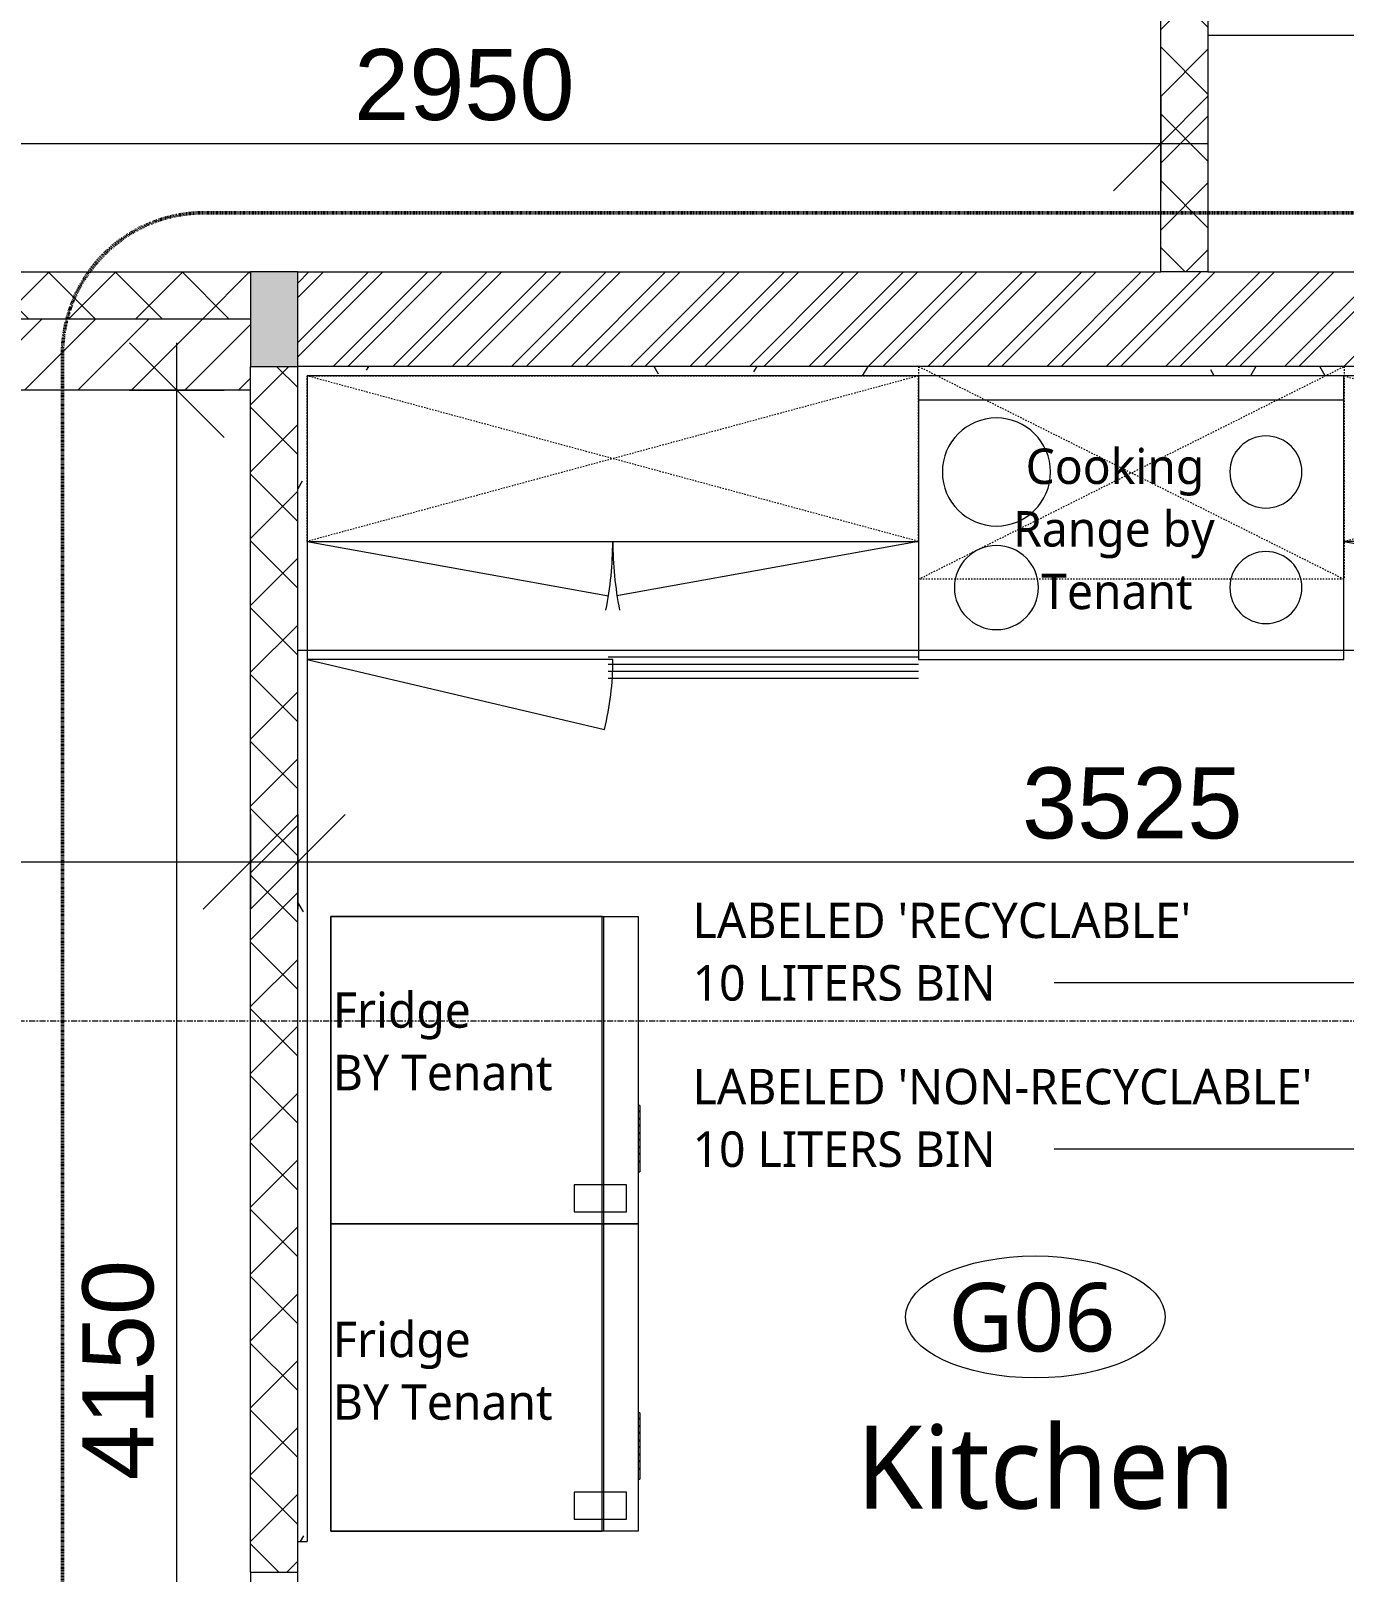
# Model space of a CAD drawing. Header units: millimetres. Extents: x -14329 to 996201, y -409013 to 338495.
# Drawn here: x -603 to 2174, y -628 to 2632 of the extents above; entities that cross this region are included whole.
import ezdxf

# ---------------------------------------------------------------- set-up
doc = ezdxf.new("R2010")
doc.units = ezdxf.units.MM
for name, pattern in [('Callout Boundary', [2.38125, 1.190625, -1.190625]), ('Dash', [6, 3, -3]), ('Grid Line', [22.225, 12.7, -3.175, 3.175, -3.175])]:
    doc.linetypes.add(name, pattern=pattern)
for name, color, linetype, lineweight in [('A-ANNO-DIMS', 211, 'Continuous', 9), ('A-ANNO-DIMS-100', 211, 'Continuous', 9), ('A-ANNO-SYMB', 150, 'Continuous', 9), ('A-AREA-IDEN', 2, 'Continuous', 9), ('A-DETL-GENF', 92, 'Continuous', 9), ('A-DETL-GENF-HDLN', 1, 'Dash', 9), ('A-DETL-THIN', 151, 'Continuous', 9), ('A-DOOR', 31, 'Continuous', 9), ('A-WALL', 113, 'Continuous', 9), ('A-WALL-PATT', 111, 'Continuous', 18), ('G-ANNO-TEXT', 231, 'Continuous', 9), ('Q-SPCQ', 91, 'Continuous', 9), ('S-GRID', 1, 'Continuous', 9)]:
    doc.layers.add(name, color=color, linetype=linetype, lineweight=lineweight)
doc.styles.add('Arial_1', font='arial.ttf', dxfattribs={"height": 150})
doc.styles.add('Lucida Sans Unicode_1', font='l_10646.ttf', dxfattribs={"height": 175})
doc.styles.add('Lucida Sans Unicode_2', font='l_10646.ttf', dxfattribs={"height": 145})
doc.styles.add('Lucida Sans Unicode_5', font='l_10646.ttf', dxfattribs={"height": 75})
doc.dimstyles.new('100', dxfattribs={"dimscale": 304.8, "dimtxt": 153.03891, "dimasz": 0.656168, "dimexe": 0.328084, "dimexo": 0.0625, "dimgap": 0.016404, "dimtad": 1, "dimdec": 0, "dimzin": 0, "dimdsep": 46, "dimtxsty": 'Arial_1', "dimblk1": 'OBLIQUE', "dimblk2": 'OBLIQUE', "dimsah": 1, "dimcen": 0.09, "dimdle": 0.328084, "dimazin": 0, "dimtfac": 1, "dimtdec": 4, "dimtix": 1, "dimtmove": 0, "dimatfit": 3, "dimfxl": 0.328084, "dimfxlon": 1, "dimtvp": 1, "dimtolj": 1, "dimtzin": 0, "dimarcsym": 2})
pattern_1 = [(45, (0, 0), (-70.7107, 70.7107), []), (135, (0, 0), (-70.7107, -70.7107), [])]
pattern_2 = [(0, (0, 0), (406.4, 101.6), [33.528, -271.272, 33.528, -271.272, -1625.6]), (0, (0, 0), (406.4, 101.6), [-609.6, 33.528, -576.072, 33.528, -271.272, -711.2]), (0, (0, 0), (406.4, 101.6), [-1524, 33.528, -169.672, 33.528, -474.472]), (120, (152.4, 50.8), (-291.1882, 301.1527), [33.528, -271.272, 33.528, -271.272, -1625.6]), (120, (152.4, 50.8), (-291.1882, 301.1527), [-609.6, 33.528, -576.072, 33.528, -271.272, -711.2]), (120, (152.4, 50.8), (-291.1882, 301.1527), [-1524, 33.528, -169.672, 33.528, -474.472]), (240, (203.2, 254), (-115.2118, -402.7527), [33.528, -271.272, 33.528, -271.272, -1625.6]), (240, (203.2, 254), (-115.2118, -402.7527), [-609.6, 33.528, -576.072, 33.528, -271.272, -711.2]), (240, (203.2, 254), (-115.2118, -402.7527), [-1524, 33.528, -169.672, 33.528, -474.472])]

# ---------------------------------------------------------------- blocks, each defined once
blk = doc.blocks.new('Single_Flush_Door_-_Modern_12229 - TD5-882575-Ground Floor Lvl')
at = {"layer": 'A-DOOR', "lineweight": 18}
for p, q in [((-405, 50), (-450, 50)), ((-405, -30), (-405, 50)), ((450, 50), (405, 50)), ((405, 50), (405, -30)), ((-415, -50), (-415, -30)), ((-415, -30), (-405, -30)), ((405, -30), (415, -30)), ((415, -30), (415, -50)), ((-450, -50), (-415, -50)), ((415, -50), (450, -50))]:
    blk.add_line(p, q, dxfattribs=at)
at = {"layer": 'A-DOOR'}
for p, q in [((-415, -880), (-415, -50)), ((-415, -50), (-370, -50)), ((-370, -50), (-370, -880)), ((-445, -695), (-445, -825)), ((-435, -695), (-445, -695)), ((-435, -815), (-435, -695)), ((-350, -695), (-340, -695)), ((-350, -815), (-350, -695)), ((-340, -695), (-340, -825)), ((-425, -795), (-425, -845)), ((-415, -795), (-425, -795)), ((-370, -795), (-360, -795)), ((-360, -795), (-360, -845)), ((-445, -825), (-425, -825)), ((-425, -815), (-435, -815)), ((-425, -845), (-415, -845)), ((-360, -845), (-370, -845)), ((-360, -815), (-350, -815)), ((-340, -825), (-360, -825)), ((-370, -880), (-415, -880))]:
    blk.add_line(p, q, dxfattribs=at)
blk.add_arc((-415, -50), 830, 270, 0, dxfattribs=at)
blk = doc.blocks.new('Range - 650-841930-Ground Floor Lvl')
at = {"layer": 'Q-SPCQ'}
for p, q in [((0, 600), (0, 0)), ((900, 0), (900, 600)), ((0, 549.2), (900, 549.2)), ((0, 0), (900, 0))]:
    blk.add_line(p, q, dxfattribs=at)
for centre, radius, start, end in [((165.1, 396.8), 114.3, 360, 180), ((734.9, 396.8), 76.2, 360, 180), ((165.1, 396.8), 114.3, 180, 360), ((734.9, 396.8), 76.2, 180, 360), ((165.1, 152.4), 88.9, 360, 180), ((734.9, 152.4), 76.2, 360, 180), ((165.1, 152.4), 88.9, 180, 0), ((734.9, 152.4), 76.2, 180, 360)]:
    blk.add_arc(centre, radius, start, end, dxfattribs=at)
blk = doc.blocks.new('Fridge_-_790W_x_690D_x_1700H_with_Ice_maker_12217 - F _ P French Door Refrigerator-1595055-Ground Floor Lvl')
at = {"layer": 'Q-SPCQ'}
for p, q in [((-378.8, 358.8), (271.2, 358.8)), ((-378.8, -291.2), (-378.8, 358.8)), ((-378.8, 285.8), (-378.8, 358.8)), ((-378.8, 358.8), (271.2, 358.8)), ((-378.8, 282.6), (-378.8, 358.8)), ((-378.8, 358.8), (271.2, 358.8)), ((21.2, 362), (161.2, 362)), ((21.2, 362), (21.2, 358.8)), ((161.2, 358.8), (161.2, 362)), ((271.2, 358.8), (271.2, -291.2)), ((271.2, 358.8), (271.2, 285.8)), ((271.2, 358.8), (271.2, 282.6)), ((245.8, 333.9), (188.6, 333.9)), ((188.6, 333.9), (188.6, 223.3)), ((245.8, 223.3), (245.8, 333.9)), ((271.2, 285.8), (-378.8, 285.8)), ((271.2, 282.6), (-378.8, 282.6)), ((271.2, 282.6), (-378.8, 282.6)), ((-378.8, 282.6), (-378.8, -291.2)), ((271.2, -291.2), (271.2, 282.6)), ((188.6, 223.3), (245.8, 223.3)), ((271.2, -291.2), (-378.8, -291.2)), ((-378.8, -291.2), (271.2, -291.2))]:
    blk.add_line(p, q, dxfattribs=at)
for points, knots in [([(35.5, 362.3), (35.1, 362.3), (34, 362.3), (32.9, 362.3), (32.1, 362.3), (31.7, 362.3), (31.5, 362.3), (31.5, 362.3), (31.5, 362.3)], [-0.9424778, -0.9424778, -0.9424778, -0.9424778, -0.7853982, -0.5235988, -0.3926991, -0.2617994, -0.1308997, 0, 0, 0, 0]), ([(31.5, 362.3), (31.5, 362.3), (31.5, 362.3), (31.7, 362.3), (32.1, 362.3), (32.9, 362.3), (34.2, 362.3), (37, 362.3), (41.5, 362.3), (45.9, 362.3), (48.7, 362.3), (50.1, 362.3), (50.8, 362.3), (51.2, 362.3), (51.4, 362.3), (51.5, 362.3), (51.5, 362.3)], [-6.283185, -6.283185, -6.283185, -6.283185, -6.152286, -6.021386, -5.890486, -5.759587, -5.497787, -5.235988, -4.712389, -4.18879, -3.926991, -3.665191, -3.534292, -3.403392, -3.272492, -3.141593, -3.141593, -3.141593, -3.141593]), ([(51.5, 362.3), (51.5, 362.3), (51.4, 362.3), (51.2, 362.3), (50.8, 362.3), (50.1, 362.3), (48.9, 362.3), (47.9, 362.3), (47.4, 362.3)], [-3.1415927, -3.1415927, -3.1415927, -3.1415927, -3.010693, -2.8797933, -2.7488936, -2.6179939, -2.3561945, -2.1991149, -2.1991149, -2.1991149, -2.1991149]), ([(65.5, 362.3), (65.1, 362.3), (64, 362.3), (62.9, 362.3), (62.1, 362.3), (61.7, 362.3), (61.5, 362.3), (61.5, 362.3), (61.5, 362.3)], [-0.9424778, -0.9424778, -0.9424778, -0.9424778, -0.7853982, -0.5235988, -0.3926991, -0.2617994, -0.1308997, 0, 0, 0, 0]), ([(61.5, 362.3), (61.5, 362.3), (61.5, 362.3), (61.7, 362.3), (62.1, 362.3), (62.9, 362.3), (64.2, 362.3), (67, 362.3), (71.5, 362.3), (75.9, 362.3), (78.7, 362.3), (80.1, 362.3), (80.8, 362.3), (81.2, 362.3), (81.4, 362.3), (81.5, 362.3), (81.5, 362.3)], [-6.283185, -6.283185, -6.283185, -6.283185, -6.152286, -6.021386, -5.890486, -5.759587, -5.497787, -5.235988, -4.712389, -4.18879, -3.926991, -3.665191, -3.534292, -3.403392, -3.272492, -3.141593, -3.141593, -3.141593, -3.141593]), ([(81.5, 362.3), (81.5, 362.3), (81.4, 362.3), (81.2, 362.3), (80.8, 362.3), (80.1, 362.3), (78.9, 362.3), (77.9, 362.3), (77.4, 362.3)], [-3.1415927, -3.1415927, -3.1415927, -3.1415927, -3.010693, -2.8797933, -2.7488936, -2.6179939, -2.3561945, -2.1991149, -2.1991149, -2.1991149, -2.1991149]), ([(95.5, 362.3), (95.1, 362.3), (94, 362.3), (92.9, 362.3), (92.1, 362.3), (91.7, 362.3), (91.5, 362.3), (91.5, 362.3), (91.5, 362.3)], [-0.9424778, -0.9424778, -0.9424778, -0.9424778, -0.7853982, -0.5235988, -0.3926991, -0.2617994, -0.1308997, 0, 0, 0, 0]), ([(91.5, 362.3), (91.5, 362.3), (91.5, 362.3), (91.7, 362.3), (92.1, 362.3), (92.9, 362.3), (94.2, 362.3), (97, 362.3), (101.5, 362.3), (105.9, 362.3), (108.7, 362.3), (110.1, 362.3), (110.8, 362.3), (111.2, 362.3), (111.4, 362.3), (111.5, 362.3), (111.5, 362.3)], [-6.283185, -6.283185, -6.283185, -6.283185, -6.152286, -6.021386, -5.890486, -5.759587, -5.497787, -5.235988, -4.712389, -4.18879, -3.926991, -3.665191, -3.534292, -3.403392, -3.272492, -3.141593, -3.141593, -3.141593, -3.141593]), ([(111.5, 362.3), (111.5, 362.3), (111.4, 362.3), (111.2, 362.3), (110.8, 362.3), (110.1, 362.3), (108.9, 362.3), (107.9, 362.3), (107.4, 362.3)], [-3.1415927, -3.1415927, -3.1415927, -3.1415927, -3.010693, -2.8797933, -2.7488936, -2.6179939, -2.3561945, -2.1991149, -2.1991149, -2.1991149, -2.1991149]), ([(125.5, 362.3), (125.1, 362.3), (124, 362.3), (122.9, 362.3), (122.1, 362.3), (121.7, 362.3), (121.5, 362.3), (121.5, 362.3), (121.5, 362.3)], [-0.9424778, -0.9424778, -0.9424778, -0.9424778, -0.7853982, -0.5235988, -0.3926991, -0.2617994, -0.1308997, 0, 0, 0, 0]), ([(121.5, 362.3), (121.5, 362.3), (121.5, 362.3), (121.7, 362.3), (122.1, 362.3), (122.9, 362.3), (124.2, 362.3), (127, 362.3), (131.5, 362.3), (135.9, 362.3), (138.7, 362.3), (140.1, 362.3), (140.8, 362.3), (141.2, 362.3), (141.4, 362.3), (141.5, 362.3), (141.5, 362.3)], [-6.283185, -6.283185, -6.283185, -6.283185, -6.152286, -6.021386, -5.890486, -5.759587, -5.497787, -5.235988, -4.712389, -4.18879, -3.926991, -3.665191, -3.534292, -3.403392, -3.272492, -3.141593, -3.141593, -3.141593, -3.141593]), ([(141.5, 362.3), (141.5, 362.3), (141.4, 362.3), (141.2, 362.3), (140.8, 362.3), (140.1, 362.3), (138.9, 362.3), (137.9, 362.3), (137.4, 362.3)], [-3.1415927, -3.1415927, -3.1415927, -3.1415927, -3.010693, -2.8797933, -2.7488936, -2.6179939, -2.3561945, -2.1991149, -2.1991149, -2.1991149, -2.1991149])]:
    blk.add_open_spline(points, degree=3, knots=knots, dxfattribs=at)
blk = doc.blocks.new('Fridge_-_790W_x_690D_x_1700H_with_Ice_maker_12217 - F _ P French Door Refrigerator-V18-Ground Floor Lvl')
at = {"layer": 'Q-SPCQ'}
for p, q in [((-378.8, 358.8), (271.2, 358.8)), ((-378.8, -291.2), (-378.8, 358.8)), ((-378.8, 285.8), (-378.8, 358.8)), ((-378.8, 358.8), (271.2, 358.8)), ((-378.8, 282.6), (-378.8, 358.8)), ((-378.8, 358.8), (271.2, 358.8)), ((21.2, 362), (161.2, 362)), ((21.2, 362), (21.2, 358.8)), ((161.2, 358.8), (161.2, 362)), ((271.2, 358.8), (271.2, -291.2)), ((271.2, 358.8), (271.2, 285.8)), ((271.2, 358.8), (271.2, 282.6)), ((245.8, 333.9), (188.6, 333.9)), ((188.6, 333.9), (188.6, 223.3)), ((245.8, 223.3), (245.8, 333.9)), ((271.2, 285.8), (-378.8, 285.8)), ((271.2, 282.6), (-378.8, 282.6)), ((271.2, 282.6), (-378.8, 282.6)), ((-378.8, 282.6), (-378.8, -291.2)), ((271.2, -291.2), (271.2, 282.6)), ((188.6, 223.3), (245.8, 223.3)), ((271.2, -291.2), (-378.8, -291.2)), ((-378.8, -291.2), (271.2, -291.2))]:
    blk.add_line(p, q, dxfattribs=at)
for points, knots in [([(35.5, 362.3), (35.1, 362.3), (34, 362.3), (32.9, 362.3), (32.1, 362.3), (31.7, 362.3), (31.5, 362.3), (31.5, 362.3), (31.5, 362.3)], [-0.9424778, -0.9424778, -0.9424778, -0.9424778, -0.7853982, -0.5235988, -0.3926991, -0.2617994, -0.1308997, 0, 0, 0, 0]), ([(31.5, 362.3), (31.5, 362.3), (31.5, 362.3), (31.7, 362.3), (32.1, 362.3), (32.9, 362.3), (34.2, 362.3), (37, 362.3), (41.5, 362.3), (45.9, 362.3), (48.7, 362.3), (50.1, 362.3), (50.8, 362.3), (51.2, 362.3), (51.4, 362.3), (51.5, 362.3), (51.5, 362.3)], [-6.283185, -6.283185, -6.283185, -6.283185, -6.152286, -6.021386, -5.890486, -5.759587, -5.497787, -5.235988, -4.712389, -4.18879, -3.926991, -3.665191, -3.534292, -3.403392, -3.272492, -3.141593, -3.141593, -3.141593, -3.141593]), ([(51.5, 362.3), (51.5, 362.3), (51.4, 362.3), (51.2, 362.3), (50.8, 362.3), (50.1, 362.3), (48.9, 362.3), (47.9, 362.3), (47.4, 362.3)], [-3.1415927, -3.1415927, -3.1415927, -3.1415927, -3.010693, -2.8797933, -2.7488936, -2.6179939, -2.3561945, -2.1991149, -2.1991149, -2.1991149, -2.1991149]), ([(65.5, 362.3), (65.1, 362.3), (64, 362.3), (62.9, 362.3), (62.1, 362.3), (61.7, 362.3), (61.5, 362.3), (61.5, 362.3), (61.5, 362.3)], [-0.9424778, -0.9424778, -0.9424778, -0.9424778, -0.7853982, -0.5235988, -0.3926991, -0.2617994, -0.1308997, 0, 0, 0, 0]), ([(61.5, 362.3), (61.5, 362.3), (61.5, 362.3), (61.7, 362.3), (62.1, 362.3), (62.9, 362.3), (64.2, 362.3), (67, 362.3), (71.5, 362.3), (75.9, 362.3), (78.7, 362.3), (80.1, 362.3), (80.8, 362.3), (81.2, 362.3), (81.4, 362.3), (81.5, 362.3), (81.5, 362.3)], [-6.283185, -6.283185, -6.283185, -6.283185, -6.152286, -6.021386, -5.890486, -5.759587, -5.497787, -5.235988, -4.712389, -4.18879, -3.926991, -3.665191, -3.534292, -3.403392, -3.272492, -3.141593, -3.141593, -3.141593, -3.141593]), ([(81.5, 362.3), (81.5, 362.3), (81.4, 362.3), (81.2, 362.3), (80.8, 362.3), (80.1, 362.3), (78.9, 362.3), (77.9, 362.3), (77.4, 362.3)], [-3.1415927, -3.1415927, -3.1415927, -3.1415927, -3.010693, -2.8797933, -2.7488936, -2.6179939, -2.3561945, -2.1991149, -2.1991149, -2.1991149, -2.1991149]), ([(95.5, 362.3), (95.1, 362.3), (94, 362.3), (92.9, 362.3), (92.1, 362.3), (91.7, 362.3), (91.5, 362.3), (91.5, 362.3), (91.5, 362.3)], [-0.9424778, -0.9424778, -0.9424778, -0.9424778, -0.7853982, -0.5235988, -0.3926991, -0.2617994, -0.1308997, 0, 0, 0, 0]), ([(91.5, 362.3), (91.5, 362.3), (91.5, 362.3), (91.7, 362.3), (92.1, 362.3), (92.9, 362.3), (94.2, 362.3), (97, 362.3), (101.5, 362.3), (105.9, 362.3), (108.7, 362.3), (110.1, 362.3), (110.8, 362.3), (111.2, 362.3), (111.4, 362.3), (111.5, 362.3), (111.5, 362.3)], [-6.283185, -6.283185, -6.283185, -6.283185, -6.152286, -6.021386, -5.890486, -5.759587, -5.497787, -5.235988, -4.712389, -4.18879, -3.926991, -3.665191, -3.534292, -3.403392, -3.272492, -3.141593, -3.141593, -3.141593, -3.141593]), ([(111.5, 362.3), (111.5, 362.3), (111.4, 362.3), (111.2, 362.3), (110.8, 362.3), (110.1, 362.3), (108.9, 362.3), (107.9, 362.3), (107.4, 362.3)], [-3.1415927, -3.1415927, -3.1415927, -3.1415927, -3.010693, -2.8797933, -2.7488936, -2.6179939, -2.3561945, -2.1991149, -2.1991149, -2.1991149, -2.1991149]), ([(125.5, 362.3), (125.1, 362.3), (124, 362.3), (122.9, 362.3), (122.1, 362.3), (121.7, 362.3), (121.5, 362.3), (121.5, 362.3), (121.5, 362.3)], [-0.9424778, -0.9424778, -0.9424778, -0.9424778, -0.7853982, -0.5235988, -0.3926991, -0.2617994, -0.1308997, 0, 0, 0, 0]), ([(121.5, 362.3), (121.5, 362.3), (121.5, 362.3), (121.7, 362.3), (122.1, 362.3), (122.9, 362.3), (124.2, 362.3), (127, 362.3), (131.5, 362.3), (135.9, 362.3), (138.7, 362.3), (140.1, 362.3), (140.8, 362.3), (141.2, 362.3), (141.4, 362.3), (141.5, 362.3), (141.5, 362.3)], [-6.283185, -6.283185, -6.283185, -6.283185, -6.152286, -6.021386, -5.890486, -5.759587, -5.497787, -5.235988, -4.712389, -4.18879, -3.926991, -3.665191, -3.534292, -3.403392, -3.272492, -3.141593, -3.141593, -3.141593, -3.141593]), ([(141.5, 362.3), (141.5, 362.3), (141.4, 362.3), (141.2, 362.3), (140.8, 362.3), (140.1, 362.3), (138.9, 362.3), (137.9, 362.3), (137.4, 362.3)], [-3.1415927, -3.1415927, -3.1415927, -3.1415927, -3.010693, -2.8797933, -2.7488936, -2.6179939, -2.3561945, -2.1991149, -2.1991149, -2.1991149, -2.1991149])]:
    blk.add_open_spline(points, degree=3, knots=knots, dxfattribs=at)
blk = doc.blocks.new('plan-top shelf - fridge 2d-808136-Ground Floor Lvl')
at = {"layer": 'A-DETL-GENF'}
blk.add_line((0, -450), (900, -450), dxfattribs=at)
at = {"layer": 'A-DETL-GENF-HDLN'}
for p, q in [((900, -450), (0, 0)), ((900, 0), (0, -450)), ((0, -450), (0, 0)), ((0, 0), (900, 0)), ((900, -450), (900, 0))]:
    blk.add_line(p, q, dxfattribs=at)
blk = doc.blocks.new('plan-top shelf - single CABORD 2d-1595694-Ground Floor Lvl')
at = {"layer": 'A-DETL-GENF'}
for p, q in [((0, -350), (1292.5, -350)), ((0, -350), (637.4, -464.8)), ((1292.5, -350), (655.1, -464.8))]:
    blk.add_line(p, q, dxfattribs=at)
for centre, start, end in [((-100.1, -350), 348.7672, 0), ((1392.6, -350), 180, 191.2328)]:
    blk.add_arc(centre, 746.3, start, end, dxfattribs=at)
at = {"layer": 'A-DETL-GENF-HDLN'}
for p, q in [((1292.5, -350), (0, 0)), ((1292.5, 0), (0, -350)), ((0, -350), (0, 0)), ((0, 0), (1292.5, 0)), ((1292.5, -350), (1292.5, 0))]:
    blk.add_line(p, q, dxfattribs=at)
blk = doc.blocks.new('plan-top SINGLE BOT shelf - fridge 2d-1593803-Ground Floor Lvl')
at = {"layer": 'A-DETL-GENF'}
for p, q in [((646.5, 350), (18.1, 498)), ((0, 350), (646.5, 350))]:
    blk.add_line(p, q, dxfattribs=at)
blk.add_arc((614.1, 350), 614.1, 166.0522, 180, dxfattribs=at)
blk = doc.blocks.new('plan-top shelf - single CABORD 2d-1595714-Ground Floor Lvl')
at = {"layer": 'A-DETL-GENF'}
for p, q in [((0, 350), (637.4, 464.8)), ((1292.5, 350), (655.1, 464.8)), ((0, 350), (1292.5, 350))]:
    blk.add_line(p, q, dxfattribs=at)
for centre, start, end in [((-100.1, 350), 360, 11.2328), ((1392.6, 350), 168.7672, 180)]:
    blk.add_arc(centre, 746.3, start, end, dxfattribs=at)
at = {"layer": 'A-DETL-GENF-HDLN'}
for p, q in [((1292.5, 350), (0, 0)), ((1292.5, 0), (0, 350)), ((0, 350), (0, 0)), ((1292.5, 350), (1292.5, 0)), ((0, 0), (1292.5, 0))]:
    blk.add_line(p, q, dxfattribs=at)
blk = doc.blocks.new('ROOM-TAG-FINISHES1 - ROOM-TAG-FINISHES-403001-Ground Floor Lvl')
at = {"layer": 'A-AREA-IDEN'}
blk.add_ellipse((5.187, 0.849), major_axis=(-2.746, 0), ratio=0.469831, dxfattribs=at)
blk = doc.blocks.new('DIMBLOCK2-Ground Floor Lvl')
at = {"layer": 'A-ANNO-DIMS-100', "transparency": 16777216}
for p, q in [((-38.9, 874.3), (61.1, 974.3)), ((-38.9, 974.3), (-38.9, 774.3)), ((-38.9, 874.3), (-38.9, 974.3)), ((3486.1, 874.3), (3586.1, 974.3)), ((3486.1, 974.3), (3486.1, 774.3)), ((3486.1, 874.3), (3486.1, 974.3)), ((-138.9, 874.3), (3586.1, 874.3)), ((-38.9, 874.3), (-138.9, 774.3)), ((3486.1, 874.3), (3386.1, 774.3))]:
    blk.add_line(p, q, dxfattribs=at)
at = {"layer": 'A-ANNO-DIMS-100', "color": 0, "transparency": 16777216, "insert": (1492.9, 1074.1), "char_height": 150, "width": 553.765, "attachment_point": 1, "line_spacing_factor": 0.941778, "style": 'Arial_1'}
blk.add_mtext('3525', dxfattribs=at)
blk = doc.blocks.new('_Oblique')
at = {"color": 0, "linetype": 'ByBlock', "lineweight": -2}
blk.add_line((-0.5, -0.5), (0.5, 0.5), dxfattribs=at)
blk = doc.blocks.new('DIMBLOCK4-Ground Floor Lvl')
at = {"layer": 'A-ANNO-DIMS-100', "transparency": 16777216}
for p, q in [((-1163.9, 2393.7), (-1063.9, 2493.7)), ((-1163.9, 2493.7), (-1163.9, 2293.7)), ((-1163.9, 2393.7), (-1163.9, 2493.7)), ((1786.1, 2393.7), (1886.1, 2493.7)), ((1786.1, 2493.7), (1786.1, 2293.7)), ((1786.1, 2393.7), (1786.1, 2493.7)), ((-1263.9, 2393.7), (1886.1, 2393.7)), ((-1163.9, 2393.7), (-1263.9, 2293.7)), ((1786.1, 2393.7), (1686.1, 2293.7))]:
    blk.add_line(p, q, dxfattribs=at)
at = {"layer": 'A-ANNO-DIMS-100', "color": 0, "transparency": 16777216, "insert": (80.4, 2593.4), "char_height": 150, "width": 553.765, "attachment_point": 1, "line_spacing_factor": 0.941778, "style": 'Arial_1'}
blk.add_mtext('2950', dxfattribs=at)
blk = doc.blocks.new('DIMBLOCK15-Ground Floor Lvl')
at = {"layer": 'A-ANNO-DIMS-100', "transparency": 16777216}
for p, q in [((-1938.9, 874.3), (-1838.9, 974.3)), ((-1938.9, 974.3), (-1938.9, 774.3)), ((-1938.9, 874.3), (-1938.9, 974.3)), ((-138.9, 874.3), (-38.9, 974.3)), ((-138.9, 974.3), (-138.9, 774.3)), ((-138.9, 874.3), (-138.9, 974.3)), ((-2038.9, 874.3), (-38.9, 874.3)), ((-1938.9, 874.3), (-2038.9, 774.3)), ((-138.9, 874.3), (-238.9, 774.3))]:
    blk.add_line(p, q, dxfattribs=at)
at = {"layer": 'A-ANNO-DIMS-100', "color": 0, "transparency": 16777216, "insert": (-1269.6, 1074.1), "char_height": 150, "width": 553.765, "attachment_point": 1, "line_spacing_factor": 0.941778, "style": 'Arial_1'}
blk.add_mtext('1800', dxfattribs=at)
blk = doc.blocks.new('DIMBLOCK105-Ground Floor Lvl')
at = {"layer": 'A-ANNO-DIMS-100', "transparency": 16777216}
for p, q in [((-294.4, 1872.2), (-394.4, 1972.2)), ((-294.4, -2377.8), (-294.4, 1972.2)), ((-394.4, 1872.2), (-194.4, 1872.2)), ((-294.4, 1872.2), (-394.4, 1872.2)), ((-294.4, 1872.2), (-194.4, 1772.2)), ((-294.4, -2277.8), (-394.4, -2177.8)), ((-194.4, -2277.8), (-394.4, -2277.8)), ((-294.4, -2277.8), (-194.4, -2377.8)), ((-294.4, -2277.8), (-194.4, -2277.8))]:
    blk.add_line(p, q, dxfattribs=at)
at = {"layer": 'A-ANNO-DIMS-100', "color": 0, "transparency": 16777216, "insert": (-494.2, -433.6), "char_height": 150, "width": 553.765, "attachment_point": 1, "rotation": 90, "line_spacing_factor": 0.941778, "style": 'Arial_1'}
blk.add_mtext('4150', dxfattribs=at)

msp = doc.modelspace()

# ---------------------------------------------------------------- hatches: boundary and pattern name
at = {"layer": 'A-DETL-GENF'}
h = msp.add_hatch(color=9, dxfattribs=at)
h.paths.add_polyline_path([(2685.647, -7027.83), (2835.647, -7027.83), (2835.647, -6777.83), (2685.647, -6777.83), (2685.647, -7007.83)])
h.paths.add_polyline_path([(735.647, -7027.83), (885.647, -7027.83), (885.647, -6777.83), (735.647, -6777.83), (735.647, -6819.501)])
h.paths.add_polyline_path([(-14.253, -7027.83), (135.747, -7027.83), (135.747, -6777.83), (-14.253, -6777.83), (-14.253, -6914.375)])
h.paths.add_polyline_path([(-1413.853, -7027.83), (-1413.853, -6777.83), (-1963.853, -6777.871), (-1963.853, -7027.83), (-1713.853, -7027.83)])
h.paths.add_polyline_path([(-7118.853, -5262.83), (-7038.853, -5262.83), (-7038.853, -5062.83), (-7238.853, -5062.83), (-7238.853, -5262.83), (-7120.432, -5262.83)])
h.paths.add_polyline_path([(-3263.853, -4062.83), (-3163.853, -4062.83), (-3163.853, -3862.83), (-3263.853, -3862.83), (-3263.853, -4057.635)])
h.paths.add_polyline_path([(-5188.853, -4062.83), (-5088.853, -4062.83), (-5088.853, -3862.83), (-5188.853, -3862.83), (-5188.853, -3967.958)])
h.paths.add_polyline_path([(-1863.853, -3093.628), (-1763.853, -3093.628), (-1763.853, -2943.628), (-1963.853, -2943.628), (-1963.853, -3093.626), (-1938.853, -3093.628)])
h.paths.add_polyline_path([(-1763.853, -2362.83), (-1763.853, -2162.83), (-2038.853, -2162.83), (-2038.853, -2362.83), (-1863.853, -2362.83)])
h.paths.add_polyline_path([(-38.853, -2277.833), (-38.853, -2027.833), (-138.853, -2027.833), (-138.853, -2277.833)])
h.paths.add_polyline_path([(3786.147, -2162.83), (3786.147, -1562.83), (3486.147, -1562.83), (3486.147, -2162.83), (3736.147, -2162.83)])
h.paths.add_polyline_path([(3736.147, -627.833), (3736.147, -477.83), (3486.147, -477.83), (3486.147, -627.833)])
h.paths.add_polyline_path([(-2138.853, 437.17), (-1938.853, 437.17), (-1938.853, 687.17), (-2138.853, 687.17), (-2138.853, 454.948)])
h.paths.add_polyline_path([(3786.147, 1322.17), (3786.147, 1922.17), (3486.147, 1922.17), (3486.147, 1322.17), (3736.147, 1322.17)])
h.paths.add_polyline_path([(-138.853, 1922.17), (-38.853, 1922.17), (-38.853, 2122.17), (-138.853, 2122.17), (-138.853, 2022.17)])
h.paths.add_polyline_path([(-2138.853, 1922.17), (-1938.853, 1922.17), (-1938.853, 2122.17), (-2138.853, 2122.17), (-2138.853, 1967.625)])
h.paths.add_polyline_path([(-3038.853, 1922.17), (-2838.853, 1922.17), (-2838.853, 2122.17), (-3038.853, 2122.17)])
h.paths.add_polyline_path([(2886.147, 2522.17), (2986.147, 2522.17), (2986.147, 2622.17), (2886.147, 2622.17)])
h.paths.add_polyline_path([(-7238.853, 3337.17), (-7038.853, 3337.17), (-7038.853, 3537.17), (-7238.853, 3537.17)])
h.paths.add_polyline_path([(-2113.853, 4772.17), (-1963.853, 4772.17), (-1963.853, 5022.17), (-2113.853, 5022.17), (-2113.853, 4780.235)])
h.paths.add_polyline_path([(786.147, 4772.17), (786.147, 5022.17), (636.147, 5022.17), (636.147, 4772.17)])
h.paths.add_polyline_path([(1986.147, 4772.17), (1986.147, 5022.17), (1686.147, 5022.17), (1686.147, 4772.17), (1886.147, 4772.17)])
h.paths.add_polyline_path([(-1013.853, 4772.17), (-1013.853, 5022.17), (-1363.853, 5022.17), (-1363.853, 4772.17), (-1163.853, 4772.17)])
h.paths.add_polyline_path([(-63.853, 4772.17), (-63.853, 5022.17), (-213.853, 5022.17), (-213.853, 4772.17)])
h.paths.add_polyline_path([(2886.147, 4772.17), (3036.147, 4772.17), (3036.147, 5022.17), (2886.147, 5022.17), (2886.147, 4925.073)])
at = {"layer": 'A-WALL-PATT', "lineweight": 9}
h = msp.add_hatch(dxfattribs=at)
h.set_pattern_fill('FP_3', color=256, style=0, pattern_type=2)
h.set_pattern_definition(pattern_1)
h.paths.add_polyline_path([(1886.147, 2122.17), (1886.147, 4772.17), (1786.147, 4772.17), (1786.147, 2122.17)])
h = msp.add_hatch(dxfattribs=at)
h.set_pattern_fill('FP_3', color=256, style=0, pattern_type=2)
h.set_pattern_definition(pattern_1)
h.paths.add_polyline_path([(-138.853, 2022.17), (-138.853, 2122.17), (-1938.853, 2122.17), (-1938.853, 2022.17), (-936.008, 2022.17)])
h = msp.add_hatch(dxfattribs=at)
h.set_pattern_fill('FP_2', color=256, style=0, pattern_type=2)
h.set_pattern_definition([(45, (0, 0), (-62.8618, 62.8618), []), (45, (0, 95.25), (-62.8618, 62.8618), [])])
h.paths.add_polyline_path([(3466.147, 1922.17), (3486.147, 1922.17), (3486.147, 2122.17), (-38.853, 2122.17), (-38.853, 1922.17), (2876.783, 1922.17)])
h = msp.add_hatch(dxfattribs=at)
h.set_pattern_fill('FP_7', color=256, style=0, pattern_type=2)
h.set_pattern_definition([(45, (0, 0), (-56.5685, 56.5685), [])])
h.paths.add_polyline_path([(-138.853, 1872.17), (-138.853, 2022.17), (-1938.853, 2022.17), (-1938.853, 1872.17), (-936.008, 1872.17)])
h = msp.add_hatch(dxfattribs=at)
h.set_pattern_fill('FP_3', color=256, style=0, pattern_type=2)
h.set_pattern_definition(pattern_1)
h.paths.add_polyline_path([(-59.488, -2027.833), (-38.853, -2027.833), (-38.853, -1527.833), (-138.853, -1527.833), (-138.853, -2027.833)])
h.paths.add_polyline_path([(-138.853, -627.833), (-38.853, -627.833), (-38.853, 1922.17), (-138.853, 1922.17), (-138.853, -540.893)])
h = msp.add_hatch(dxfattribs=at)
h.set_pattern_fill('FP_8', color=256, style=0, pattern_type=2)
h.set_pattern_definition(pattern_2)
h.paths.add_polyline_path([(3486.147, 1902.17), (3486.147, 1922.17), (-38.853, 1922.17), (-38.853, 1902.17), (3466.147, 1902.17)])
h = msp.add_hatch(dxfattribs=at)
h.set_pattern_fill('FP_8', color=256, style=0, pattern_type=2)
h.set_pattern_definition(pattern_2)
h.paths.add_polyline_path([(-38.853, -2157.833), (-18.853, -2157.833), (-18.853, -1592.833), (-38.853, -1592.833), (-38.853, -2027.833)])
h.paths.add_polyline_path([(-18.853, -562.833), (-18.853, 1902.17), (-38.853, 1902.17), (-38.853, -562.833)])

# ---------------------------------------------------------------- linework, layer by layer
at = {"layer": 'A-ANNO-SYMB', "linetype": 'Callout Boundary', "lineweight": 50}
for p, q in [((3623.612, 2247.281), (-236.409, 2247.281)), ((-536.409, 1947.281), (-536.409, -2212.814))]:
    msp.add_line(p, q, dxfattribs=at)
msp.add_arc((-236.409, 1947.281), 300, 90, 180, dxfattribs=at)
at = {"layer": 'A-DETL-THIN'}
for p, q in [((2886.147, 2622.17), (1886.147, 2622.17)), ((-38.853, 2122.17), (-138.853, 2122.17)), ((-138.853, 2122.17), (-138.853, 1922.17)), ((-38.853, 1922.17), (-38.853, 2122.17)), ((-138.853, 1922.17), (-38.853, 1922.17)), ((-38.853, 1322.17), (2886.147, 1322.17)), ((1273.647, 1307.17), (617.647, 1307.17)), ((1273.647, 1292.17), (617.647, 1292.17)), ((1273.647, 1277.17), (617.647, 1277.17)), ((1273.647, 1262.17), (617.647, 1262.17))]:
    msp.add_line(p, q, dxfattribs=at)
at = {"layer": 'A-WALL', "lineweight": 18}
for p, q in [((1786.147, 2122.17), (1786.147, 4772.17)), ((1886.147, 4772.17), (1886.147, 2122.17)), ((-1163.853, 2122.17), (-138.853, 2122.17)), ((-38.853, 2122.17), (1786.147, 2122.17)), ((1886.147, 2122.17), (2886.147, 2122.17)), ((-138.853, 2022.17), (-1938.853, 2022.17)), ((-138.853, -627.833), (-138.853, 1922.17)), ((3486.147, 1922.17), (-38.853, 1922.17)), ((3486.147, 1902.17), (-18.853, 1902.17)), ((-18.853, 1902.17), (-18.853, -562.833)), ((-138.853, 1872.17), (-1938.853, 1872.17)), ((-38.853, -627.833), (-38.853, -562.833)), ((-38.853, -562.833), (-18.853, -562.833)), ((-138.853, -627.833), (-38.853, -627.833))]:
    msp.add_line(p, q, dxfattribs=at)
at = {"layer": 'A-WALL'}
for p, q in [((1886.147, 2122.17), (1786.147, 2122.17)), ((-38.853, -562.833), (-38.853, 1922.17))]:
    msp.add_line(p, q, dxfattribs=at)
at = {"layer": 'G-ANNO-TEXT', "color": 7}
for p, q in [((2142.488, 618.484), (1560.657, 618.484)), ((3111.486, 618.484), (2142.488, 618.484)), ((2376.753, 266.767), (1560.657, 266.767))]:
    msp.add_line(p, q, dxfattribs=at)
at = {"layer": 'S-GRID', "linetype": 'Grid Line'}
msp.add_line((7895.601, 537.17), (-11133.357, 537.17), dxfattribs=at)

# ---------------------------------------------------------------- block references
at = {"layer": 'A-AREA-IDEN', "xscale": 99.99999999999993, "yscale": 99.99999999999993, "zscale": 99.99999999999993}
msp.add_blockref('ROOM-TAG-FINISHES1 - ROOM-TAG-FINISHES-403001-Ground Floor Lvl', (1002.387, -172.976), dxfattribs=at)
at = {"layer": 'A-DETL-GENF'}
msp.add_blockref('plan-top shelf - single CABORD 2d-1595694-Ground Floor Lvl', (-18.853, 1902.17), dxfattribs=at)
at = {"layer": 'A-DETL-GENF', "rotation": 180}
for name, p in [('plan-top shelf - fridge 2d-808136-Ground Floor Lvl', (2174.147, 1472.17)), ('plan-top shelf - single CABORD 2d-1595714-Ground Floor Lvl', (3466.147, 1902.17)), ('plan-top SINGLE BOT shelf - fridge 2d-1593803-Ground Floor Lvl', (627.647, 1652.17))]:
    msp.add_blockref(name, p, dxfattribs=at)
at = {"layer": 'A-DOOR', "rotation": 90}
msp.add_blockref('Single_Flush_Door_-_Modern_12229 - TD5-882575-Ground Floor Lvl', (-88.853, -1077.833), dxfattribs=at)
at = {"layer": 'Q-SPCQ'}
msp.add_blockref('Range - 650-841930-Ground Floor Lvl', (1273.647, 1302.17), dxfattribs=at)
at = {"layer": 'Q-SPCQ', "rotation": 270.0000000000002}
for name, p in [('Fridge_-_790W_x_690D_x_1700H_with_Ice_maker_12217 - F _ P French Door Refrigerator-V18-Ground Floor Lvl', (322.362, 380.306)), ('Fridge_-_790W_x_690D_x_1700H_with_Ice_maker_12217 - F _ P French Door Refrigerator-1595055-Ground Floor Lvl', (322.362, -269.694))]:
    msp.add_blockref(name, p, dxfattribs=at)

# ---------------------------------------------------------------- texts
at = {"layer": 'A-AREA-IDEN', "attachment_point": 1}
for s, insert, char_height, width, style in [('G06', (1336.811, -16.034), 145, 456.96187, 'Lucida Sans Unicode_2'), ('Kitchen', (1142.276, -318.285), 175, 1082.27812, 'Lucida Sans Unicode_1')]:
    msp.add_mtext(s, dxfattribs=dict(at, insert=insert, char_height=char_height, width=width, style=style))
at = {"layer": 'G-ANNO-TEXT', "color": 7, "char_height": 75, "attachment_point": 1, "style": 'Lucida Sans Unicode_5'}
for s, insert, width in [('Cooking ', (1500.463, 1748.574), 561.18125), ('Range by ', (1474.005, 1616.282), 617.29937), ('Tenant', (1533.536, 1483.991), 440.92813), ("LABELED 'RECYCLABLE' ", (796.282, 788.276), 1475.105), ('10 LITERS BIN', (796.282, 655.984), 865.8225), ('Fridge ', (35.687, 598.638), 448.945), ('BY Tenant', (35.687, 466.347), 633.33313), ("LABELED 'NON-RECYCLABLE' ", (796.282, 436.559), 1835.86438), ('10 LITERS BIN', (796.282, 304.267), 865.8225), ('Fridge ', (35.687, -98.103), 448.945), ('BY Tenant', (35.687, -230.395), 633.33313)]:
    msp.add_mtext(s, dxfattribs=dict(at, insert=insert, width=width))

# ---------------------------------------------------------------- dimensions: what is measured, and where the dimension line sits
at = {"layer": 'A-ANNO-DIMS'}
for base, p1, p2, override, picture, middle in [((1786.147, 2393.668), (-1163.853, 2493.668), (1786.147, 2493.668), {"dimpost": '<>', "dimfxl": 2950}, 'DIMBLOCK4-Ground Floor Lvl', (311.147, 2475.254)), ((-138.853, 874.317), (-1938.853, 974.317), (-138.853, 974.317), {"dimpost": '<>', "dimfxl": 1800}, 'DIMBLOCK15-Ground Floor Lvl', (-1038.853, 955.903)), ((3486.147, 874.317), (-38.853, 974.317), (3486.147, 974.317), {"dimpost": '<>', "dimfxl": 3525}, 'DIMBLOCK2-Ground Floor Lvl', (1723.647, 955.955))]:
    dim = msp.add_linear_dim(base=base, p1=p1, p2=p2, dimstyle='100', override=override, dxfattribs=at)
    dim.commit()
    dim.dimension.update_dxf_attribs({"geometry": picture, "text_midpoint": middle})
dim = msp.add_linear_dim(base=(-294.44, 1872.17), p1=(-194.44, -2277.833), p2=(-394.44, 1872.17), angle=90, dimstyle='100', override={"dimpost": '<>', "dimfxl": 4154.820254}, dxfattribs=at)
dim.commit()
dim.dimension.update_dxf_attribs({"geometry": 'DIMBLOCK105-Ground Floor Lvl', "text_midpoint": (-376.026, -202.832)})

doc.saveas('drawing.dxf')
